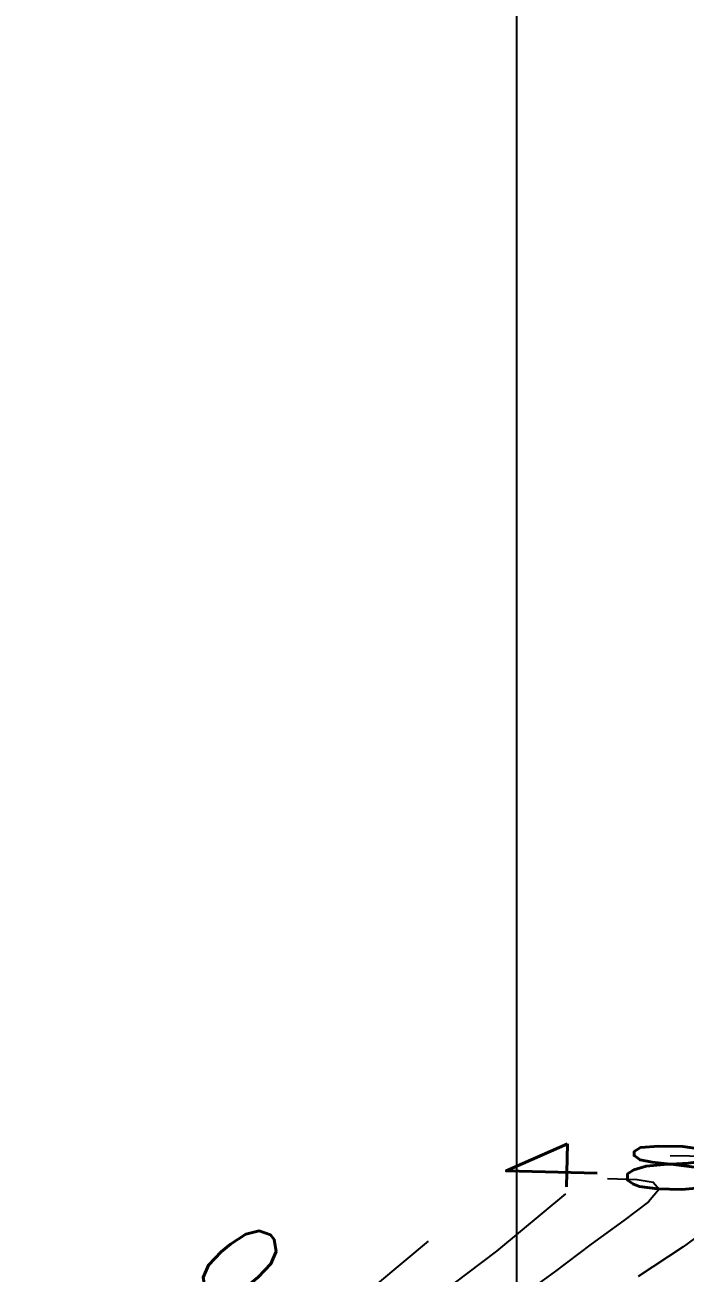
# Model space of a CAD drawing. Header units: millimetres. Extents: x 276147 to 291056, y 9594849 to 9609891.
# Drawn here: x 281701.93 to 281724.99, y 9596214.02 to 9596257.66 of the extents above; entities that cross this region are included whole.
import ezdxf
from ezdxf.enums import TextEntityAlignment as Align

# ---------------------------------------------------------------- set-up
doc = ezdxf.new("R2010")
doc.units = ezdxf.units.MM
doc.header["$LTSCALE"] = 10
doc.linetypes.add('CONTINUO', pattern=[0])
for name, color, linetype in [('Curvas mestras', 30, 'Continuous'), ('Curvas simples', 9, 'Continuous'), ('Curvas texto', 2, 'Continuous'), ('Top_malha_coord', 8, 'Continuous')]:
    doc.layers.add(name, color=color, linetype=linetype)
doc.styles.add('SIMPLEX', font='simplex', dxfattribs={"height": 0.2})

msp = doc.modelspace()

# ---------------------------------------------------------------- linework, layer by layer
at = {"layer": 'Curvas mestras', "linetype": 'CONTINUO'}
msp.add_polyline3d([(281726.43535332, 9596216.052796556, 30.27762970808868), (281724.9339223801, 9596214.942543887, 30.2838723355413), (281723.3544381725, 9596213.898222089, 30.28638767454279)], dxfattribs=at)
at = {"layer": 'Curvas simples', "linetype": 'CONTINUO'}
for points in [[(281724.4758416106, 9596218.138994684, 31.17067104424089), (281727.8434029293, 9596218.07053892, 31.24051327494408)], [(281722.2884208617, 9596217.323621564, 29.15200432882148), (281723.3260922224, 9596217.29878421, 29.17364800026149), (281723.879516882, 9596217.203543678, 29.18787813905828), (281724.0886601704, 9596216.960182415, 29.20005106661441), (281723.7122437611, 9596216.511977902, 29.207182195652), (281722.856643814, 9596215.864251656, 29.21123249657415), (281721.7151513569, 9596215.037834946, 29.2153993952993), (281720.4195769833, 9596214.051962158, 29.22169851346149), (281718.8558065653, 9596212.919486044, 29.22741800142418)], [(281720.8172504642, 9596216.78886625, 28.13925789619998), (281718.4103079661, 9596214.784650648, 28.1566178170938), (281716.4060460088, 9596213.269444667, 28.16603668712517)], [(281716.0229517868, 9596215.135405049, 27.0964631053244), (281714.2436343754, 9596213.653800363, 27.10929634134257)]]:
    msp.add_polyline3d(points, dxfattribs=at)
at = {"layer": 'Top_malha_coord'}
msp.add_line((281719.1202998299, 9594947.77740042), (281719.1202998299, 9597782.248645676), dxfattribs=at)

# ---------------------------------------------------------------- texts
at = {"layer": 'Curvas texto', "extrusion": (-0.0200587750042602, 0.03274469824035457, 0.999262443146182), "style": 'SIMPLEX'}
for s, rotation, width, p, p2 in [('485', 147.1187446399736, 3.299405084445711, (-5252928.890398644, -8029834.947751122, 308604.3670167997), (-5252939.577894329, -8029828.038658851, 308604.3670167997)), ('480', 188.2987099058103, 3.299405001263264, (-5252909.659072852, -8029835.023278002, 308599.3670167998), (-5252922.252092944, -8029836.860111372, 308599.3670167998))]:
    msp.add_text(s, height=1.5, rotation=rotation, dxfattribs=dict(at, width=width)).set_placement(p, p2, align=Align.FIT)

doc.saveas('drawing.dxf')
